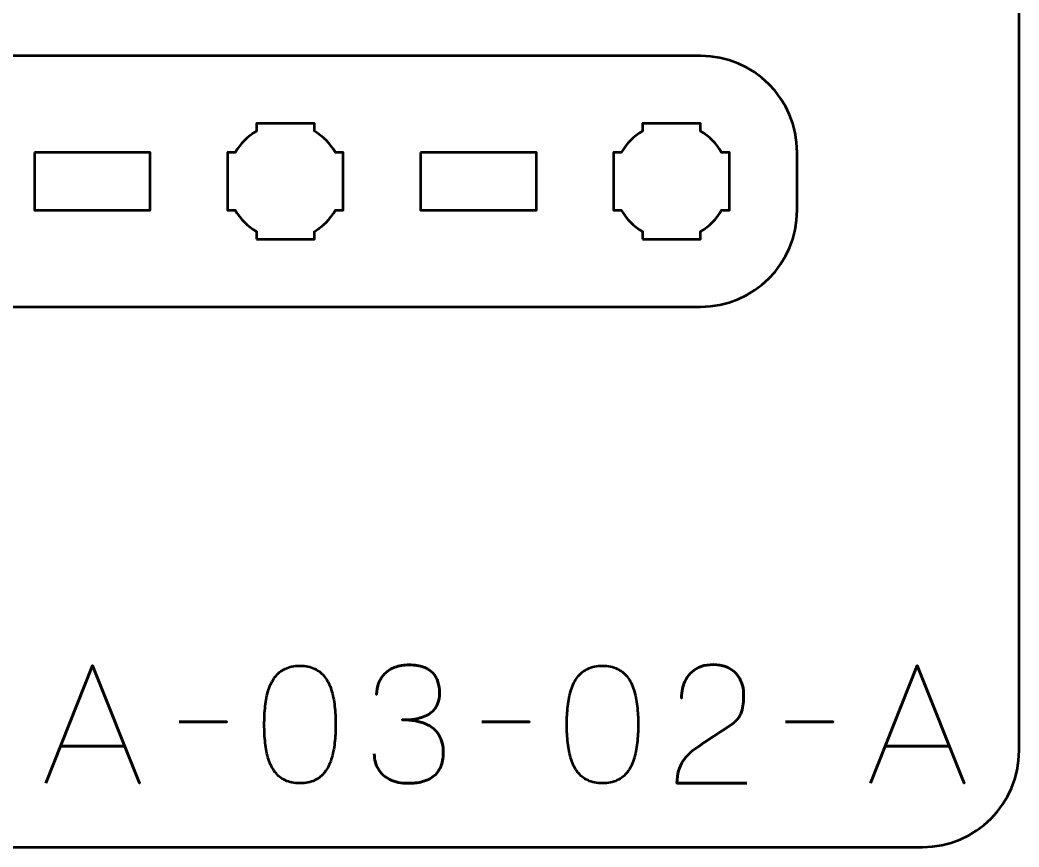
# Model space of a CAD drawing. Header units: centimetres. Extents: x -21 to 0, y -29.7 to 0.
# Drawn here: x -5.17 to 0, y -29.7 to -25.41 of the extents above; entities that cross this region are included whole.
import ezdxf

# ---------------------------------------------------------------- set-up
doc = ezdxf.new("R2010")
doc.units = ezdxf.units.CM
doc.header["$MEASUREMENT"] = 0
doc.layers.add('Layer 1', color=7, linetype='Continuous')

msp = doc.modelspace()

# ---------------------------------------------------------------- linework, layer by layer
at = {"layer": 'Layer 1', "color": 1, "lineweight": 53}
msp.add_open_spline([(-21.00003, -29.19995), (-21.00003, -29.19995), (-21.00003, -5.29992), (-21.00003, -5.29992), (-21.00003, -5.29992), (-21.00003, -5.21709), (-20.93286, -5.14992), (-20.85003, -5.14992), (-20.85003, -5.14992), (-20.7672, -5.14992), (-20.70003, -5.08275), (-20.70003, -4.99992), (-20.70003, -4.99992), (-20.70003, -4.91709), (-20.7672, -4.84992), (-20.85003, -4.84992), (-20.85003, -4.84992), (-20.93286, -4.84992), (-21.00003, -4.78275), (-21.00003, -4.69992), (-21.00003, -4.69992), (-21.00003, -4.61709), (-20.93286, -4.54992), (-20.85003, -4.54992), (-20.85003, -4.54992), (-20.7672, -4.54992), (-20.70003, -4.48275), (-20.70003, -4.39992), (-20.70003, -4.39992), (-20.70003, -4.31709), (-20.7672, -4.24992), (-20.85003, -4.24992), (-20.85003, -4.24992), (-20.93286, -4.24992), (-21.00003, -4.18275), (-21.00003, -4.09992), (-21.00003, -4.09992), (-21.00003, -4.01709), (-20.93286, -3.94992), (-20.85003, -3.94992), (-20.85003, -3.94992), (-20.7672, -3.94992), (-20.70003, -3.88275), (-20.70003, -3.79992), (-20.70003, -3.79992), (-20.70003, -3.71709), (-20.7672, -3.64992), (-20.85003, -3.64992), (-20.85003, -3.64992), (-20.93286, -3.64992), (-21.00003, -3.58275), (-21.00003, -3.49992), (-21.00003, -3.49992), (-21.00003, -3.41709), (-20.93286, -3.34992), (-20.85003, -3.34992), (-20.85003, -3.34992), (-20.7672, -3.34992), (-20.70003, -3.28275), (-20.70003, -3.19992), (-20.70003, -3.19992), (-20.70003, -3.11709), (-20.7672, -3.04992), (-20.85003, -3.04992), (-20.85003, -3.04992), (-20.93286, -3.04992), (-21.00003, -2.98275), (-21.00003, -2.89992), (-21.00003, -2.89992), (-21.00003, -2.81709), (-20.93286, -2.74992), (-20.85003, -2.74992), (-20.85003, -2.74992), (-20.7672, -2.74992), (-20.70003, -2.68275), (-20.70003, -2.59992), (-20.70003, -2.59992), (-20.70003, -2.51709), (-20.7672, -2.44992), (-20.85003, -2.44992), (-20.85003, -2.44992), (-20.93286, -2.44992), (-21.00003, -2.38275), (-21.00003, -2.29992), (-21.00003, -2.29992), (-21.00003, -2.21709), (-20.93286, -2.14992), (-20.85003, -2.14992), (-20.85003, -2.14992), (-20.7672, -2.14992), (-20.70003, -2.08275), (-20.70003, -1.99992), (-20.70003, -1.99992), (-20.70003, -1.91709), (-20.7672, -1.84992), (-20.85003, -1.84992), (-20.85003, -1.84992), (-20.93286, -1.84992), (-21.00003, -1.78275), (-21.00003, -1.69992), (-21.00003, -1.69992), (-21.00003, -1.61709), (-20.93286, -1.54992), (-20.85003, -1.54992), (-20.85003, -1.54992), (-20.7672, -1.54992), (-20.70003, -1.48275), (-20.70003, -1.39992), (-20.70003, -1.39992), (-20.70003, -1.31709), (-20.7672, -1.24992), (-20.85003, -1.24992), (-20.85003, -1.24992), (-20.93286, -1.24992), (-21.00003, -1.18275), (-21.00003, -1.09992), (-21.00003, -1.09992), (-21.00003, -1.09992), (-21.00003, -0.49992), (-21.00003, -0.49992), (-21.00003, -0.49992), (-21.00003, -0.22295), (-20.77694, 0.00004), (-20.49994, 0.00004), (-20.49994, 0.00004), (-20.49994, 0.00004), (-0.50008, 0.00004), (-0.50008, 0.00004), (-0.50008, 0.00004), (-0.22294, 0.00004), (0.00002, -0.22295), (0.00002, -0.49992), (0.00002, -0.49992), (0.00002, -0.49992), (0.00002, -29.19995), (0.00002, -29.19995), (0.00002, -29.19995), (0.00002, -29.47695), (-0.22294, -29.70004), (-0.50008, -29.70004), (-0.50008, -29.70004), (-0.50008, -29.70004), (-20.49994, -29.70004), (-20.49994, -29.70004), (-20.49994, -29.70004), (-20.77694, -29.70004), (-21.00003, -29.47695), (-21.00003, -29.19995)], degree=3, knots=[0, 0, 0, 0, 0.027027, 0.027027, 0.027027, 0.027027, 0.0540541, 0.0540541, 0.0540541, 0.0540541, 0.0810811, 0.0810811, 0.0810811, 0.0810811, 0.1081081, 0.1081081, 0.1081081, 0.1081081, 0.1351351, 0.1351351, 0.1351351, 0.1351351, 0.1621622, 0.1621622, 0.1621622, 0.1621622, 0.1891892, 0.1891892, 0.1891892, 0.1891892, 0.2162162, 0.2162162, 0.2162162, 0.2162162, 0.2432432, 0.2432432, 0.2432432, 0.2432432, 0.2702703, 0.2702703, 0.2702703, 0.2702703, 0.2972973, 0.2972973, 0.2972973, 0.2972973, 0.3243243, 0.3243243, 0.3243243, 0.3243243, 0.3513514, 0.3513514, 0.3513514, 0.3513514, 0.3783784, 0.3783784, 0.3783784, 0.3783784, 0.4054054, 0.4054054, 0.4054054, 0.4054054, 0.4324324, 0.4324324, 0.4324324, 0.4324324, 0.4594595, 0.4594595, 0.4594595, 0.4594595, 0.4864865, 0.4864865, 0.4864865, 0.4864865, 0.5135135, 0.5135135, 0.5135135, 0.5135135, 0.5405405, 0.5405405, 0.5405405, 0.5405405, 0.5675676, 0.5675676, 0.5675676, 0.5675676, 0.5945946, 0.5945946, 0.5945946, 0.5945946, 0.6216216, 0.6216216, 0.6216216, 0.6216216, 0.6486486, 0.6486486, 0.6486486, 0.6486486, 0.6756757, 0.6756757, 0.6756757, 0.6756757, 0.7027027, 0.7027027, 0.7027027, 0.7027027, 0.7297297, 0.7297297, 0.7297297, 0.7297297, 0.7567568, 0.7567568, 0.7567568, 0.7567568, 0.7837838, 0.7837838, 0.7837838, 0.7837838, 0.8108108, 0.8108108, 0.8108108, 0.8108108, 0.8378378, 0.8378378, 0.8378378, 0.8378378, 0.8648649, 0.8648649, 0.8648649, 0.8648649, 0.8918919, 0.8918919, 0.8918919, 0.8918919, 0.9189189, 0.9189189, 0.9189189, 0.9189189, 0.9459459, 0.9459459, 0.9459459, 0.9459459, 0.972973, 0.972973, 0.972973, 0.972973, 1, 1, 1, 1], dxfattribs=at)
at = {"layer": 'Layer 1', "color": 3, "lineweight": 53}
msp.add_open_spline([(-15.94995, -25.59998), (-15.94995, -25.59998), (-1.65007, -25.59998), (-1.65007, -25.59998), (-1.65007, -25.59998), (-1.37293, -25.59998), (-1.14997, -25.82307), (-1.14997, -26.10007), (-1.14997, -26.10007), (-1.14997, -26.10007), (-1.14997, -26.40008), (-1.14997, -26.40008), (-1.14997, -26.40008), (-1.14997, -26.67704), (-1.37293, -26.9), (-1.65007, -26.9), (-1.65007, -26.9), (-1.65007, -26.9), (-15.94995, -26.9), (-15.94995, -26.9), (-15.94995, -26.9), (-16.22695, -26.9), (-16.45005, -26.67704), (-16.45005, -26.40008), (-16.45005, -26.40008), (-16.45005, -26.40008), (-16.45005, -26.10007), (-16.45005, -26.10007), (-16.45005, -26.10007), (-16.45005, -25.82307), (-16.22695, -25.59998), (-15.94995, -25.59998)], degree=3, knots=[0, 0, 0, 0, 0.125, 0.125, 0.125, 0.125, 0.25, 0.25, 0.25, 0.25, 0.375, 0.375, 0.375, 0.375, 0.5, 0.5, 0.5, 0.5, 0.625, 0.625, 0.625, 0.625, 0.75, 0.75, 0.75, 0.75, 0.875, 0.875, 0.875, 0.875, 1, 1, 1, 1], dxfattribs=at)
at = {"layer": 'Layer 1', "lineweight": 53}
for points, knots in [([(-3.95, -26.55001), (-3.95, -26.55001), (-3.95, -26.5099), (-3.95, -26.5099), (-3.95, -26.5099), (-3.99562, -26.48358), (-4.03351, -26.44555), (-4.05982, -26.40008), (-4.05982, -26.40008), (-4.05982, -26.40008), (-4.10007, -26.40008), (-4.10007, -26.40008), (-4.10007, -26.40008), (-4.10007, -26.40008), (-4.10007, -26.25), (-4.10007, -26.25), (-4.10007, -26.25), (-4.10007, -26.25), (-4.10007, -26.10007), (-4.10007, -26.10007), (-4.10007, -26.10007), (-4.10007, -26.10007), (-4.05982, -26.10007), (-4.05982, -26.10007), (-4.05982, -26.10007), (-4.03351, -26.05446), (-3.99562, -26.01654), (-3.95, -25.99022), (-3.95, -25.99022), (-3.95, -25.99022), (-3.95, -25.95), (-3.95, -25.95), (-3.95, -25.95), (-3.95, -25.95), (-3.80007, -25.95), (-3.80007, -25.95), (-3.80007, -25.95), (-3.80007, -25.95), (-3.65, -25.95), (-3.65, -25.95), (-3.65, -25.95), (-3.65, -25.95), (-3.65, -25.99022), (-3.65, -25.99022), (-3.65, -25.99022), (-3.60453, -26.01654), (-3.5665, -26.05446), (-3.54018, -26.10007), (-3.54018, -26.10007), (-3.54018, -26.10007), (-3.50007, -26.10007), (-3.50007, -26.10007), (-3.50007, -26.10007), (-3.50007, -26.10007), (-3.50007, -26.25), (-3.50007, -26.25), (-3.50007, -26.25), (-3.50007, -26.25), (-3.50007, -26.40008), (-3.50007, -26.40008), (-3.50007, -26.40008), (-3.50007, -26.40008), (-3.54018, -26.40008), (-3.54018, -26.40008), (-3.54018, -26.40008), (-3.5665, -26.44555), (-3.60453, -26.48358), (-3.65, -26.5099), (-3.65, -26.5099), (-3.65, -26.5099), (-3.65, -26.55001), (-3.65, -26.55001), (-3.65, -26.55001), (-3.65, -26.55001), (-3.80007, -26.55001), (-3.80007, -26.55001), (-3.80007, -26.55001), (-3.80007, -26.55001), (-3.95, -26.55001), (-3.95, -26.55001)], [0, 0, 0, 0, 0.05, 0.05, 0.05, 0.05, 0.1, 0.1, 0.1, 0.1, 0.15, 0.15, 0.15, 0.15, 0.2, 0.2, 0.2, 0.2, 0.25, 0.25, 0.25, 0.25, 0.3, 0.3, 0.3, 0.3, 0.35, 0.35, 0.35, 0.35, 0.4, 0.4, 0.4, 0.4, 0.45, 0.45, 0.45, 0.45, 0.5, 0.5, 0.5, 0.5, 0.55, 0.55, 0.55, 0.55, 0.6, 0.6, 0.6, 0.6, 0.65, 0.65, 0.65, 0.65, 0.7, 0.7, 0.7, 0.7, 0.75, 0.75, 0.75, 0.75, 0.8, 0.8, 0.8, 0.8, 0.85, 0.85, 0.85, 0.85, 0.9, 0.9, 0.9, 0.9, 0.95, 0.95, 0.95, 0.95, 1, 1, 1, 1]), ([(-1.95007, -26.55001), (-1.95007, -26.55001), (-1.95007, -26.5099), (-1.95007, -26.5099), (-1.95007, -26.5099), (-1.99554, -26.48358), (-2.03357, -26.44555), (-2.05989, -26.40008), (-2.05989, -26.40008), (-2.05989, -26.40008), (-2.1, -26.40008), (-2.1, -26.40008), (-2.1, -26.40008), (-2.1, -26.40008), (-2.1, -26.25), (-2.1, -26.25), (-2.1, -26.25), (-2.1, -26.25), (-2.1, -26.10007), (-2.1, -26.10007), (-2.1, -26.10007), (-2.1, -26.10007), (-2.05989, -26.10007), (-2.05989, -26.10007), (-2.05989, -26.10007), (-2.03357, -26.05446), (-1.99554, -26.01654), (-1.95007, -25.99022), (-1.95007, -25.99022), (-1.95007, -25.99022), (-1.95007, -25.95), (-1.95007, -25.95), (-1.95007, -25.95), (-1.95007, -25.95), (-1.8, -25.95), (-1.8, -25.95), (-1.8, -25.95), (-1.8, -25.95), (-1.65007, -25.95), (-1.65007, -25.95), (-1.65007, -25.95), (-1.65007, -25.95), (-1.65007, -25.99022), (-1.65007, -25.99022), (-1.65007, -25.99022), (-1.60445, -26.01654), (-1.56657, -26.05446), (-1.54021, -26.10007), (-1.54021, -26.10007), (-1.54021, -26.10007), (-1.5, -26.10007), (-1.5, -26.10007), (-1.5, -26.10007), (-1.5, -26.10007), (-1.5, -26.25), (-1.5, -26.25), (-1.5, -26.25), (-1.5, -26.25), (-1.5, -26.40008), (-1.5, -26.40008), (-1.5, -26.40008), (-1.5, -26.40008), (-1.54021, -26.40008), (-1.54021, -26.40008), (-1.54021, -26.40008), (-1.56657, -26.44555), (-1.60445, -26.48358), (-1.65007, -26.5099), (-1.65007, -26.5099), (-1.65007, -26.5099), (-1.65007, -26.55001), (-1.65007, -26.55001), (-1.65007, -26.55001), (-1.65007, -26.55001), (-1.8, -26.55001), (-1.8, -26.55001), (-1.8, -26.55001), (-1.8, -26.55001), (-1.95007, -26.55001), (-1.95007, -26.55001)], [0, 0, 0, 0, 0.05, 0.05, 0.05, 0.05, 0.1, 0.1, 0.1, 0.1, 0.15, 0.15, 0.15, 0.15, 0.2, 0.2, 0.2, 0.2, 0.25, 0.25, 0.25, 0.25, 0.3, 0.3, 0.3, 0.3, 0.35, 0.35, 0.35, 0.35, 0.4, 0.4, 0.4, 0.4, 0.45, 0.45, 0.45, 0.45, 0.5, 0.5, 0.5, 0.5, 0.55, 0.55, 0.55, 0.55, 0.6, 0.6, 0.6, 0.6, 0.65, 0.65, 0.65, 0.65, 0.7, 0.7, 0.7, 0.7, 0.75, 0.75, 0.75, 0.75, 0.8, 0.8, 0.8, 0.8, 0.85, 0.85, 0.85, 0.85, 0.9, 0.9, 0.9, 0.9, 0.95, 0.95, 0.95, 0.95, 1, 1, 1, 1]), ([(-5.09999, -26.10007), (-5.09999, -26.10007), (-4.49998, -26.10007), (-4.49998, -26.10007), (-4.49998, -26.10007), (-4.49998, -26.10007), (-4.49998, -26.40008), (-4.49998, -26.40008), (-4.49998, -26.40008), (-4.49998, -26.40008), (-5.09999, -26.40008), (-5.09999, -26.40008), (-5.09999, -26.40008), (-5.09999, -26.40008), (-5.09999, -26.10007), (-5.09999, -26.10007)], [0, 0, 0, 0, 0.25, 0.25, 0.25, 0.25, 0.5, 0.5, 0.5, 0.5, 0.75, 0.75, 0.75, 0.75, 1, 1, 1, 1]), ([(-3.10002, -26.10007), (-3.10002, -26.10007), (-2.50002, -26.10007), (-2.50002, -26.10007), (-2.50002, -26.10007), (-2.50002, -26.10007), (-2.50002, -26.40008), (-2.50002, -26.40008), (-2.50002, -26.40008), (-2.50002, -26.40008), (-3.10002, -26.40008), (-3.10002, -26.40008), (-3.10002, -26.40008), (-3.10002, -26.40008), (-3.10002, -26.10007), (-3.10002, -26.10007)], [0, 0, 0, 0, 0.25, 0.25, 0.25, 0.25, 0.5, 0.5, 0.5, 0.5, 0.75, 0.75, 0.75, 0.75, 1, 1, 1, 1])]:
    msp.add_open_spline(points, degree=3, knots=knots, dxfattribs=at)
at = {"layer": 'Layer 1', "color": 5, "lineweight": 53}
for points, knots in [([(-5.0412, -29.36992), (-5.0412, -29.36992), (-4.79905, -28.75947), (-4.79905, -28.75947), (-4.79905, -28.75947), (-4.79905, -28.75947), (-4.55606, -29.36992), (-4.55606, -29.36992), (-4.55606, -29.36992), (-4.55606, -29.36992), (-4.79905, -28.75947), (-4.79905, -28.75947), (-4.79905, -28.75947), (-4.79905, -28.75947), (-5.0412, -29.36992), (-5.0412, -29.36992)], [0, 0, 0, 0, 0.25, 0.25, 0.25, 0.25, 0.5, 0.5, 0.5, 0.5, 0.75, 0.75, 0.75, 0.75, 1, 1, 1, 1]), ([(-3.72463, -29.36992), (-3.69499, -29.36978), (-3.66945, -29.36456), (-3.64814, -29.3544), (-3.64814, -29.3544), (-3.62698, -29.34424), (-3.60934, -29.3297), (-3.59523, -29.31122), (-3.59523, -29.31122), (-3.58126, -29.29259), (-3.57025, -29.27058), (-3.56206, -29.24518), (-3.56206, -29.24518), (-3.55402, -29.21978), (-3.54824, -29.19198), (-3.54499, -29.1615), (-3.54499, -29.1615), (-3.5416, -29.13102), (-3.53991, -29.09899), (-3.54005, -29.06512), (-3.54005, -29.06512), (-3.53991, -29.03139), (-3.5416, -28.99936), (-3.54499, -28.96902), (-3.54499, -28.96902), (-3.54824, -28.93868), (-3.55402, -28.91074), (-3.56206, -28.88534), (-3.56206, -28.88534), (-3.57025, -28.86008), (-3.58126, -28.83807), (-3.59523, -28.8193), (-3.59523, -28.8193), (-3.60934, -28.80068), (-3.62698, -28.78614), (-3.64814, -28.77598), (-3.64814, -28.77598), (-3.66945, -28.76568), (-3.69499, -28.76046), (-3.72463, -28.76032), (-3.72463, -28.76032), (-3.75426, -28.76046), (-3.7798, -28.76568), (-3.80111, -28.77598), (-3.80111, -28.77598), (-3.82227, -28.78614), (-3.83991, -28.80068), (-3.85402, -28.8193), (-3.85402, -28.8193), (-3.868, -28.83807), (-3.879, -28.86008), (-3.88719, -28.88534), (-3.88719, -28.88534), (-3.89523, -28.91074), (-3.90102, -28.93868), (-3.90426, -28.96902), (-3.90426, -28.96902), (-3.90765, -28.99936), (-3.90934, -29.03139), (-3.9092, -29.06512), (-3.9092, -29.06512), (-3.90934, -29.09899), (-3.90765, -29.13102), (-3.90426, -29.1615), (-3.90426, -29.1615), (-3.90102, -29.19198), (-3.89523, -29.21978), (-3.88719, -29.24518), (-3.88719, -29.24518), (-3.879, -29.27058), (-3.868, -29.29259), (-3.85402, -29.31122), (-3.85402, -29.31122), (-3.83991, -29.3297), (-3.82227, -29.34424), (-3.80111, -29.3544), (-3.80111, -29.3544), (-3.7798, -29.36456), (-3.75426, -29.36978), (-3.72463, -29.36992)], [0, 0, 0, 0, 0.05, 0.05, 0.05, 0.05, 0.1, 0.1, 0.1, 0.1, 0.15, 0.15, 0.15, 0.15, 0.2, 0.2, 0.2, 0.2, 0.25, 0.25, 0.25, 0.25, 0.3, 0.3, 0.3, 0.3, 0.35, 0.35, 0.35, 0.35, 0.4, 0.4, 0.4, 0.4, 0.45, 0.45, 0.45, 0.45, 0.5, 0.5, 0.5, 0.5, 0.55, 0.55, 0.55, 0.55, 0.6, 0.6, 0.6, 0.6, 0.65, 0.65, 0.65, 0.65, 0.7, 0.7, 0.7, 0.7, 0.75, 0.75, 0.75, 0.75, 0.8, 0.8, 0.8, 0.8, 0.85, 0.85, 0.85, 0.85, 0.9, 0.9, 0.9, 0.9, 0.95, 0.95, 0.95, 0.95, 1, 1, 1, 1]), ([(-3.72463, -29.36992), (-3.69499, -29.36978), (-3.66945, -29.36456), (-3.64814, -29.3544), (-3.64814, -29.3544), (-3.62698, -29.34424), (-3.60934, -29.3297), (-3.59523, -29.31122), (-3.59523, -29.31122), (-3.58126, -29.29259), (-3.57025, -29.27058), (-3.56206, -29.24518), (-3.56206, -29.24518), (-3.55402, -29.21978), (-3.54824, -29.19198), (-3.54499, -29.1615), (-3.54499, -29.1615), (-3.5416, -29.13102), (-3.53991, -29.09899), (-3.54005, -29.06512), (-3.54005, -29.06512), (-3.53991, -29.03139), (-3.5416, -28.99936), (-3.54499, -28.96902), (-3.54499, -28.96902), (-3.54824, -28.93868), (-3.55402, -28.91074), (-3.56206, -28.88534), (-3.56206, -28.88534), (-3.57025, -28.86008), (-3.58126, -28.83807), (-3.59523, -28.8193), (-3.59523, -28.8193), (-3.60934, -28.80068), (-3.62698, -28.78614), (-3.64814, -28.77598), (-3.64814, -28.77598), (-3.66945, -28.76568), (-3.69499, -28.76046), (-3.72463, -28.76032), (-3.72463, -28.76032), (-3.75426, -28.76046), (-3.7798, -28.76568), (-3.80111, -28.77598), (-3.80111, -28.77598), (-3.82227, -28.78614), (-3.83991, -28.80068), (-3.85402, -28.8193), (-3.85402, -28.8193), (-3.868, -28.83807), (-3.879, -28.86008), (-3.88719, -28.88534), (-3.88719, -28.88534), (-3.89523, -28.91074), (-3.90102, -28.93868), (-3.90426, -28.96902), (-3.90426, -28.96902), (-3.90765, -28.99936), (-3.90934, -29.03139), (-3.9092, -29.06512), (-3.9092, -29.06512), (-3.90934, -29.09899), (-3.90765, -29.13102), (-3.90426, -29.1615), (-3.90426, -29.1615), (-3.90102, -29.19198), (-3.89523, -29.21978), (-3.88719, -29.24518), (-3.88719, -29.24518), (-3.879, -29.27058), (-3.868, -29.29259), (-3.85402, -29.31122), (-3.85402, -29.31122), (-3.83991, -29.3297), (-3.82227, -29.34424), (-3.80111, -29.3544), (-3.80111, -29.3544), (-3.7798, -29.36456), (-3.75426, -29.36978), (-3.72463, -29.36992)], [0, 0, 0, 0, 0.05, 0.05, 0.05, 0.05, 0.1, 0.1, 0.1, 0.1, 0.15, 0.15, 0.15, 0.15, 0.2, 0.2, 0.2, 0.2, 0.25, 0.25, 0.25, 0.25, 0.3, 0.3, 0.3, 0.3, 0.35, 0.35, 0.35, 0.35, 0.4, 0.4, 0.4, 0.4, 0.45, 0.45, 0.45, 0.45, 0.5, 0.5, 0.5, 0.5, 0.55, 0.55, 0.55, 0.55, 0.6, 0.6, 0.6, 0.6, 0.65, 0.65, 0.65, 0.65, 0.7, 0.7, 0.7, 0.7, 0.75, 0.75, 0.75, 0.75, 0.8, 0.8, 0.8, 0.8, 0.85, 0.85, 0.85, 0.85, 0.9, 0.9, 0.9, 0.9, 0.95, 0.95, 0.95, 0.95, 1, 1, 1, 1]), ([(-3.33939, -29.21667), (-3.33925, -29.24715), (-3.33219, -29.27368), (-3.31822, -29.29668), (-3.31822, -29.29668), (-3.30425, -29.31954), (-3.28436, -29.33746), (-3.25839, -29.35031), (-3.25839, -29.35031), (-3.23243, -29.36315), (-3.20124, -29.36964), (-3.16498, -29.36992), (-3.16498, -29.36992), (-3.13774, -29.36992), (-3.11305, -29.3671), (-3.09061, -29.36117), (-3.09061, -29.36117), (-3.06831, -29.35524), (-3.04912, -29.34607), (-3.0329, -29.33351), (-3.0329, -29.33351), (-3.01667, -29.32095), (-3.00425, -29.30473), (-2.99536, -29.28497), (-2.99536, -29.28497), (-2.98661, -29.26507), (-2.98224, -29.24123), (-2.98209, -29.21329), (-2.98209, -29.21329), (-2.98195, -29.17603), (-2.98957, -29.14456), (-3.00467, -29.11902), (-3.00467, -29.11902), (-3.01977, -29.09348), (-3.0432, -29.07429), (-3.07466, -29.06117), (-3.07466, -29.06117), (-3.10613, -29.04804), (-3.14649, -29.04141), (-3.19546, -29.04141), (-3.19546, -29.04141), (-3.15891, -29.04155), (-3.12829, -29.03817), (-3.10331, -29.03125), (-3.10331, -29.03125), (-3.07847, -29.02434), (-3.05858, -29.0146), (-3.04362, -29.0019), (-3.04362, -29.0019), (-3.02866, -28.98934), (-3.0178, -28.97438), (-3.01131, -28.95717), (-3.01131, -28.95717), (-3.00467, -28.94009), (-3.00143, -28.92133), (-3.00157, -28.90086), (-3.00157, -28.90086), (-3.00143, -28.8804), (-3.00425, -28.86149), (-3.00989, -28.844), (-3.00989, -28.844), (-3.0154, -28.8265), (-3.02443, -28.81112), (-3.03671, -28.79799), (-3.03671, -28.79799), (-3.04898, -28.78487), (-3.06521, -28.77457), (-3.08511, -28.76723), (-3.08511, -28.76723), (-3.10514, -28.75989), (-3.12956, -28.75623), (-3.1582, -28.75608), (-3.1582, -28.75608), (-3.18671, -28.75623), (-3.21168, -28.76046), (-3.23285, -28.76864), (-3.23285, -28.76864), (-3.25416, -28.77683), (-3.27166, -28.78798), (-3.28577, -28.80223), (-3.28577, -28.80223), (-3.29974, -28.81648), (-3.31018, -28.83271), (-3.31709, -28.85105), (-3.31709, -28.85105), (-3.32415, -28.8694), (-3.32754, -28.88887), (-3.32754, -28.90933), (-3.32754, -28.90933), (-3.32754, -28.88887), (-3.32415, -28.8694), (-3.31709, -28.85105), (-3.31709, -28.85105), (-3.31018, -28.83271), (-3.29974, -28.81648), (-3.28577, -28.80223), (-3.28577, -28.80223), (-3.27166, -28.78798), (-3.25416, -28.77683), (-3.23285, -28.76864), (-3.23285, -28.76864), (-3.21168, -28.76046), (-3.18671, -28.75623), (-3.1582, -28.75608), (-3.1582, -28.75608), (-3.12956, -28.75623), (-3.10514, -28.75989), (-3.08511, -28.76723), (-3.08511, -28.76723), (-3.06521, -28.77457), (-3.04898, -28.78487), (-3.03671, -28.79799), (-3.03671, -28.79799), (-3.02443, -28.81112), (-3.0154, -28.8265), (-3.00989, -28.844), (-3.00989, -28.844), (-3.00425, -28.86149), (-3.00143, -28.8804), (-3.00157, -28.90086), (-3.00157, -28.90086), (-3.00143, -28.92133), (-3.00467, -28.94009), (-3.01131, -28.95717), (-3.01131, -28.95717), (-3.0178, -28.97438), (-3.02866, -28.98934), (-3.04362, -29.0019), (-3.04362, -29.0019), (-3.05858, -29.0146), (-3.07847, -29.02434), (-3.10331, -29.03125), (-3.10331, -29.03125), (-3.12829, -29.03817), (-3.15891, -29.04155), (-3.19546, -29.04141), (-3.19546, -29.04141), (-3.14649, -29.04141), (-3.10613, -29.04804), (-3.07466, -29.06117), (-3.07466, -29.06117), (-3.0432, -29.07429), (-3.01977, -29.09348), (-3.00467, -29.11902), (-3.00467, -29.11902), (-2.98957, -29.14456), (-2.98195, -29.17603), (-2.98209, -29.21329), (-2.98209, -29.21329), (-2.98224, -29.24123), (-2.98661, -29.26507), (-2.99536, -29.28497), (-2.99536, -29.28497), (-3.00425, -29.30473), (-3.01667, -29.32095), (-3.0329, -29.33351), (-3.0329, -29.33351), (-3.04912, -29.34607), (-3.06831, -29.35524), (-3.09061, -29.36117), (-3.09061, -29.36117), (-3.11305, -29.3671), (-3.13774, -29.36992), (-3.16498, -29.36992), (-3.16498, -29.36992), (-3.20124, -29.36964), (-3.23243, -29.36315), (-3.25839, -29.35031), (-3.25839, -29.35031), (-3.28436, -29.33746), (-3.30425, -29.31954), (-3.31822, -29.29668), (-3.31822, -29.29668), (-3.33219, -29.27368), (-3.33925, -29.24715), (-3.33939, -29.21667)], [0, 0, 0, 0, 0.0227273, 0.0227273, 0.0227273, 0.0227273, 0.0454545, 0.0454545, 0.0454545, 0.0454545, 0.0681818, 0.0681818, 0.0681818, 0.0681818, 0.0909091, 0.0909091, 0.0909091, 0.0909091, 0.1136364, 0.1136364, 0.1136364, 0.1136364, 0.1363636, 0.1363636, 0.1363636, 0.1363636, 0.1590909, 0.1590909, 0.1590909, 0.1590909, 0.1818182, 0.1818182, 0.1818182, 0.1818182, 0.2045455, 0.2045455, 0.2045455, 0.2045455, 0.2272727, 0.2272727, 0.2272727, 0.2272727, 0.25, 0.25, 0.25, 0.25, 0.2727273, 0.2727273, 0.2727273, 0.2727273, 0.2954545, 0.2954545, 0.2954545, 0.2954545, 0.3181818, 0.3181818, 0.3181818, 0.3181818, 0.3409091, 0.3409091, 0.3409091, 0.3409091, 0.3636364, 0.3636364, 0.3636364, 0.3636364, 0.3863636, 0.3863636, 0.3863636, 0.3863636, 0.4090909, 0.4090909, 0.4090909, 0.4090909, 0.4318182, 0.4318182, 0.4318182, 0.4318182, 0.4545455, 0.4545455, 0.4545455, 0.4545455, 0.4772727, 0.4772727, 0.4772727, 0.4772727, 0.5, 0.5, 0.5, 0.5, 0.5227273, 0.5227273, 0.5227273, 0.5227273, 0.5454545, 0.5454545, 0.5454545, 0.5454545, 0.5681818, 0.5681818, 0.5681818, 0.5681818, 0.5909091, 0.5909091, 0.5909091, 0.5909091, 0.6136364, 0.6136364, 0.6136364, 0.6136364, 0.6363636, 0.6363636, 0.6363636, 0.6363636, 0.6590909, 0.6590909, 0.6590909, 0.6590909, 0.6818182, 0.6818182, 0.6818182, 0.6818182, 0.7045455, 0.7045455, 0.7045455, 0.7045455, 0.7272727, 0.7272727, 0.7272727, 0.7272727, 0.75, 0.75, 0.75, 0.75, 0.7727273, 0.7727273, 0.7727273, 0.7727273, 0.7954545, 0.7954545, 0.7954545, 0.7954545, 0.8181818, 0.8181818, 0.8181818, 0.8181818, 0.8409091, 0.8409091, 0.8409091, 0.8409091, 0.8636364, 0.8636364, 0.8636364, 0.8636364, 0.8863636, 0.8863636, 0.8863636, 0.8863636, 0.9090909, 0.9090909, 0.9090909, 0.9090909, 0.9318182, 0.9318182, 0.9318182, 0.9318182, 0.9545455, 0.9545455, 0.9545455, 0.9545455, 0.9772727, 0.9772727, 0.9772727, 0.9772727, 1, 1, 1, 1]), ([(-2.15744, -29.36992), (-2.1278, -29.36978), (-2.10226, -29.36456), (-2.08095, -29.3544), (-2.08095, -29.3544), (-2.05979, -29.34424), (-2.04215, -29.3297), (-2.02804, -29.31122), (-2.02804, -29.31122), (-2.01407, -29.29259), (-2.00306, -29.27058), (-1.99487, -29.24518), (-1.99487, -29.24518), (-1.98683, -29.21978), (-1.98105, -29.19198), (-1.9778, -29.1615), (-1.9778, -29.1615), (-1.97441, -29.13102), (-1.97272, -29.09899), (-1.97286, -29.06512), (-1.97286, -29.06512), (-1.97272, -29.03139), (-1.97441, -28.99936), (-1.9778, -28.96902), (-1.9778, -28.96902), (-1.98105, -28.93868), (-1.98683, -28.91074), (-1.99487, -28.88534), (-1.99487, -28.88534), (-2.00306, -28.86008), (-2.01407, -28.83807), (-2.02804, -28.8193), (-2.02804, -28.8193), (-2.04215, -28.80068), (-2.05979, -28.78614), (-2.08095, -28.77598), (-2.08095, -28.77598), (-2.10226, -28.76568), (-2.1278, -28.76046), (-2.15744, -28.76032), (-2.15744, -28.76032), (-2.18707, -28.76046), (-2.21261, -28.76568), (-2.23392, -28.77598), (-2.23392, -28.77598), (-2.25508, -28.78614), (-2.27272, -28.80068), (-2.28683, -28.8193), (-2.28683, -28.8193), (-2.30081, -28.83807), (-2.31181, -28.86008), (-2.32, -28.88534), (-2.32, -28.88534), (-2.32804, -28.91074), (-2.33383, -28.93868), (-2.33707, -28.96902), (-2.33707, -28.96902), (-2.34046, -28.99936), (-2.34215, -29.03139), (-2.34201, -29.06512), (-2.34201, -29.06512), (-2.34215, -29.09899), (-2.34046, -29.13102), (-2.33707, -29.1615), (-2.33707, -29.1615), (-2.33383, -29.19198), (-2.32804, -29.21978), (-2.32, -29.24518), (-2.32, -29.24518), (-2.31181, -29.27058), (-2.30081, -29.29259), (-2.28683, -29.31122), (-2.28683, -29.31122), (-2.27272, -29.3297), (-2.25508, -29.34424), (-2.23392, -29.3544), (-2.23392, -29.3544), (-2.21261, -29.36456), (-2.18707, -29.36978), (-2.15744, -29.36992)], [0, 0, 0, 0, 0.05, 0.05, 0.05, 0.05, 0.1, 0.1, 0.1, 0.1, 0.15, 0.15, 0.15, 0.15, 0.2, 0.2, 0.2, 0.2, 0.25, 0.25, 0.25, 0.25, 0.3, 0.3, 0.3, 0.3, 0.35, 0.35, 0.35, 0.35, 0.4, 0.4, 0.4, 0.4, 0.45, 0.45, 0.45, 0.45, 0.5, 0.5, 0.5, 0.5, 0.55, 0.55, 0.55, 0.55, 0.6, 0.6, 0.6, 0.6, 0.65, 0.65, 0.65, 0.65, 0.7, 0.7, 0.7, 0.7, 0.75, 0.75, 0.75, 0.75, 0.8, 0.8, 0.8, 0.8, 0.85, 0.85, 0.85, 0.85, 0.9, 0.9, 0.9, 0.9, 0.95, 0.95, 0.95, 0.95, 1, 1, 1, 1]), ([(-2.15744, -29.36992), (-2.1278, -29.36978), (-2.10226, -29.36456), (-2.08095, -29.3544), (-2.08095, -29.3544), (-2.05979, -29.34424), (-2.04215, -29.3297), (-2.02804, -29.31122), (-2.02804, -29.31122), (-2.01407, -29.29259), (-2.00306, -29.27058), (-1.99487, -29.24518), (-1.99487, -29.24518), (-1.98683, -29.21978), (-1.98105, -29.19198), (-1.9778, -29.1615), (-1.9778, -29.1615), (-1.97441, -29.13102), (-1.97272, -29.09899), (-1.97286, -29.06512), (-1.97286, -29.06512), (-1.97272, -29.03139), (-1.97441, -28.99936), (-1.9778, -28.96902), (-1.9778, -28.96902), (-1.98105, -28.93868), (-1.98683, -28.91074), (-1.99487, -28.88534), (-1.99487, -28.88534), (-2.00306, -28.86008), (-2.01407, -28.83807), (-2.02804, -28.8193), (-2.02804, -28.8193), (-2.04215, -28.80068), (-2.05979, -28.78614), (-2.08095, -28.77598), (-2.08095, -28.77598), (-2.10226, -28.76568), (-2.1278, -28.76046), (-2.15744, -28.76032), (-2.15744, -28.76032), (-2.18707, -28.76046), (-2.21261, -28.76568), (-2.23392, -28.77598), (-2.23392, -28.77598), (-2.25508, -28.78614), (-2.27272, -28.80068), (-2.28683, -28.8193), (-2.28683, -28.8193), (-2.30081, -28.83807), (-2.31181, -28.86008), (-2.32, -28.88534), (-2.32, -28.88534), (-2.32804, -28.91074), (-2.33383, -28.93868), (-2.33707, -28.96902), (-2.33707, -28.96902), (-2.34046, -28.99936), (-2.34215, -29.03139), (-2.34201, -29.06512), (-2.34201, -29.06512), (-2.34215, -29.09899), (-2.34046, -29.13102), (-2.33707, -29.1615), (-2.33707, -29.1615), (-2.33383, -29.19198), (-2.32804, -29.21978), (-2.32, -29.24518), (-2.32, -29.24518), (-2.31181, -29.27058), (-2.30081, -29.29259), (-2.28683, -29.31122), (-2.28683, -29.31122), (-2.27272, -29.3297), (-2.25508, -29.34424), (-2.23392, -29.3544), (-2.23392, -29.3544), (-2.21261, -29.36456), (-2.18707, -29.36978), (-2.15744, -29.36992)], [0, 0, 0, 0, 0.05, 0.05, 0.05, 0.05, 0.1, 0.1, 0.1, 0.1, 0.15, 0.15, 0.15, 0.15, 0.2, 0.2, 0.2, 0.2, 0.25, 0.25, 0.25, 0.25, 0.3, 0.3, 0.3, 0.3, 0.35, 0.35, 0.35, 0.35, 0.4, 0.4, 0.4, 0.4, 0.45, 0.45, 0.45, 0.45, 0.5, 0.5, 0.5, 0.5, 0.55, 0.55, 0.55, 0.55, 0.6, 0.6, 0.6, 0.6, 0.65, 0.65, 0.65, 0.65, 0.7, 0.7, 0.7, 0.7, 0.75, 0.75, 0.75, 0.75, 0.8, 0.8, 0.8, 0.8, 0.85, 0.85, 0.85, 0.85, 0.9, 0.9, 0.9, 0.9, 0.95, 0.95, 0.95, 0.95, 1, 1, 1, 1]), ([(-1.40898, -29.36992), (-1.40898, -29.36992), (-1.7722, -29.36992), (-1.7722, -29.36992), (-1.7722, -29.36992), (-1.77149, -29.34537), (-1.76839, -29.32364), (-1.76317, -29.30501), (-1.76317, -29.30501), (-1.75781, -29.28638), (-1.75061, -29.27001), (-1.74172, -29.2559), (-1.74172, -29.2559), (-1.73269, -29.24179), (-1.72239, -29.22923), (-1.71067, -29.21822), (-1.71067, -29.21822), (-1.69896, -29.20708), (-1.6864, -29.19692), (-1.67286, -29.18732), (-1.67286, -29.18732), (-1.65931, -29.17787), (-1.64534, -29.16841), (-1.63081, -29.1591), (-1.63081, -29.1591), (-1.63081, -29.1591), (-1.48603, -29.06258), (-1.48603, -29.06258), (-1.48603, -29.06258), (-1.47121, -29.05214), (-1.45964, -29.04071), (-1.45145, -29.02843), (-1.45145, -29.02843), (-1.44313, -29.01615), (-1.43734, -29.00317), (-1.43381, -28.98948), (-1.43381, -28.98948), (-1.43043, -28.97594), (-1.42831, -28.96197), (-1.4276, -28.94786), (-1.4276, -28.94786), (-1.4269, -28.9336), (-1.42662, -28.91935), (-1.42676, -28.9051), (-1.42676, -28.9051), (-1.42676, -28.89339), (-1.42831, -28.88083), (-1.43141, -28.86728), (-1.43141, -28.86728), (-1.43466, -28.85387), (-1.43974, -28.84047), (-1.44694, -28.8272), (-1.44694, -28.8272), (-1.45413, -28.81394), (-1.46373, -28.8018), (-1.47572, -28.7908), (-1.47572, -28.7908), (-1.48772, -28.77993), (-1.50254, -28.77118), (-1.52017, -28.76455), (-1.52017, -28.76455), (-1.53781, -28.75792), (-1.55856, -28.75453), (-1.58255, -28.75439), (-1.58255, -28.75439), (-1.60668, -28.75453), (-1.62798, -28.75792), (-1.64633, -28.76441), (-1.64633, -28.76441), (-1.66467, -28.7709), (-1.68034, -28.77993), (-1.69332, -28.79136), (-1.69332, -28.79136), (-1.7063, -28.80279), (-1.71674, -28.81606), (-1.72493, -28.83087), (-1.72493, -28.83087), (-1.73311, -28.84569), (-1.73904, -28.86149), (-1.74285, -28.87815), (-1.74285, -28.87815), (-1.74666, -28.8948), (-1.74849, -28.91173), (-1.74849, -28.9288), (-1.74849, -28.9288), (-1.74849, -28.91173), (-1.74666, -28.8948), (-1.74285, -28.87815), (-1.74285, -28.87815), (-1.73904, -28.86149), (-1.73311, -28.84569), (-1.72493, -28.83087), (-1.72493, -28.83087), (-1.71674, -28.81606), (-1.7063, -28.80279), (-1.69332, -28.79136), (-1.69332, -28.79136), (-1.68034, -28.77993), (-1.66467, -28.7709), (-1.64633, -28.76441), (-1.64633, -28.76441), (-1.62798, -28.75792), (-1.60668, -28.75453), (-1.58255, -28.75439), (-1.58255, -28.75439), (-1.55856, -28.75453), (-1.53781, -28.75792), (-1.52017, -28.76455), (-1.52017, -28.76455), (-1.50254, -28.77118), (-1.48772, -28.77993), (-1.47572, -28.7908), (-1.47572, -28.7908), (-1.46373, -28.8018), (-1.45413, -28.81394), (-1.44694, -28.8272), (-1.44694, -28.8272), (-1.43974, -28.84047), (-1.43466, -28.85387), (-1.43141, -28.86728), (-1.43141, -28.86728), (-1.42831, -28.88083), (-1.42676, -28.89339), (-1.42676, -28.9051), (-1.42676, -28.9051), (-1.42662, -28.91935), (-1.4269, -28.9336), (-1.4276, -28.94786), (-1.4276, -28.94786), (-1.42831, -28.96197), (-1.43043, -28.97594), (-1.43381, -28.98948), (-1.43381, -28.98948), (-1.43734, -29.00317), (-1.44313, -29.01615), (-1.45145, -29.02843), (-1.45145, -29.02843), (-1.45964, -29.04071), (-1.47121, -29.05214), (-1.48603, -29.06258), (-1.48603, -29.06258), (-1.48603, -29.06258), (-1.63081, -29.1591), (-1.63081, -29.1591), (-1.63081, -29.1591), (-1.64534, -29.16841), (-1.65931, -29.17787), (-1.67286, -29.18732), (-1.67286, -29.18732), (-1.6864, -29.19692), (-1.69896, -29.20708), (-1.71067, -29.21822), (-1.71067, -29.21822), (-1.72239, -29.22923), (-1.73269, -29.24179), (-1.74172, -29.2559), (-1.74172, -29.2559), (-1.75061, -29.27001), (-1.75781, -29.28638), (-1.76317, -29.30501), (-1.76317, -29.30501), (-1.76839, -29.32364), (-1.77149, -29.34537), (-1.7722, -29.36992), (-1.7722, -29.36992), (-1.7722, -29.36992), (-1.40898, -29.36992), (-1.40898, -29.36992)], [0, 0, 0, 0, 0.0238095, 0.0238095, 0.0238095, 0.0238095, 0.047619, 0.047619, 0.047619, 0.047619, 0.0714286, 0.0714286, 0.0714286, 0.0714286, 0.0952381, 0.0952381, 0.0952381, 0.0952381, 0.1190476, 0.1190476, 0.1190476, 0.1190476, 0.1428571, 0.1428571, 0.1428571, 0.1428571, 0.1666667, 0.1666667, 0.1666667, 0.1666667, 0.1904762, 0.1904762, 0.1904762, 0.1904762, 0.2142857, 0.2142857, 0.2142857, 0.2142857, 0.2380952, 0.2380952, 0.2380952, 0.2380952, 0.2619048, 0.2619048, 0.2619048, 0.2619048, 0.2857143, 0.2857143, 0.2857143, 0.2857143, 0.3095238, 0.3095238, 0.3095238, 0.3095238, 0.3333333, 0.3333333, 0.3333333, 0.3333333, 0.3571429, 0.3571429, 0.3571429, 0.3571429, 0.3809524, 0.3809524, 0.3809524, 0.3809524, 0.4047619, 0.4047619, 0.4047619, 0.4047619, 0.4285714, 0.4285714, 0.4285714, 0.4285714, 0.452381, 0.452381, 0.452381, 0.452381, 0.4761905, 0.4761905, 0.4761905, 0.4761905, 0.5, 0.5, 0.5, 0.5, 0.5238095, 0.5238095, 0.5238095, 0.5238095, 0.547619, 0.547619, 0.547619, 0.547619, 0.5714286, 0.5714286, 0.5714286, 0.5714286, 0.5952381, 0.5952381, 0.5952381, 0.5952381, 0.6190476, 0.6190476, 0.6190476, 0.6190476, 0.6428571, 0.6428571, 0.6428571, 0.6428571, 0.6666667, 0.6666667, 0.6666667, 0.6666667, 0.6904762, 0.6904762, 0.6904762, 0.6904762, 0.7142857, 0.7142857, 0.7142857, 0.7142857, 0.7380952, 0.7380952, 0.7380952, 0.7380952, 0.7619048, 0.7619048, 0.7619048, 0.7619048, 0.7857143, 0.7857143, 0.7857143, 0.7857143, 0.8095238, 0.8095238, 0.8095238, 0.8095238, 0.8333333, 0.8333333, 0.8333333, 0.8333333, 0.8571429, 0.8571429, 0.8571429, 0.8571429, 0.8809524, 0.8809524, 0.8809524, 0.8809524, 0.9047619, 0.9047619, 0.9047619, 0.9047619, 0.9285714, 0.9285714, 0.9285714, 0.9285714, 0.952381, 0.952381, 0.952381, 0.952381, 0.9761905, 0.9761905, 0.9761905, 0.9761905, 1, 1, 1, 1]), ([(-0.76889, -29.36992), (-0.76889, -29.36992), (-0.52674, -28.75947), (-0.52674, -28.75947), (-0.52674, -28.75947), (-0.52674, -28.75947), (-0.28375, -29.36992), (-0.28375, -29.36992), (-0.28375, -29.36992), (-0.28375, -29.36992), (-0.52674, -28.75947), (-0.52674, -28.75947), (-0.52674, -28.75947), (-0.52674, -28.75947), (-0.76889, -29.36992), (-0.76889, -29.36992)], [0, 0, 0, 0, 0.25, 0.25, 0.25, 0.25, 0.5, 0.5, 0.5, 0.5, 0.75, 0.75, 0.75, 0.75, 1, 1, 1, 1]), ([(-4.34947, -29.05073), (-4.34947, -29.05073), (-4.10309, -29.05073), (-4.10309, -29.05073), (-4.10309, -29.05073), (-4.10309, -29.05073), (-4.34947, -29.05073), (-4.34947, -29.05073)], [0, 0, 0, 0, 0.5, 0.5, 0.5, 0.5, 1, 1, 1, 1]), ([(-2.78228, -29.05073), (-2.78228, -29.05073), (-2.5359, -29.05073), (-2.5359, -29.05073), (-2.5359, -29.05073), (-2.5359, -29.05073), (-2.78228, -29.05073), (-2.78228, -29.05073)], [0, 0, 0, 0, 0.5, 0.5, 0.5, 0.5, 1, 1, 1, 1]), ([(-1.20916, -29.05073), (-1.20916, -29.05073), (-0.96278, -29.05073), (-0.96278, -29.05073), (-0.96278, -29.05073), (-0.96278, -29.05073), (-1.20916, -29.05073), (-1.20916, -29.05073)], [0, 0, 0, 0, 0.5, 0.5, 0.5, 0.5, 1, 1, 1, 1]), ([(-4.965, -29.17773), (-4.965, -29.17773), (-4.6331, -29.17773), (-4.6331, -29.17773), (-4.6331, -29.17773), (-4.6331, -29.17773), (-4.965, -29.17773), (-4.965, -29.17773)], [0, 0, 0, 0, 0.5, 0.5, 0.5, 0.5, 1, 1, 1, 1]), ([(-0.69269, -29.17773), (-0.69269, -29.17773), (-0.36079, -29.17773), (-0.36079, -29.17773), (-0.36079, -29.17773), (-0.36079, -29.17773), (-0.69269, -29.17773), (-0.69269, -29.17773)], [0, 0, 0, 0, 0.5, 0.5, 0.5, 0.5, 1, 1, 1, 1])]:
    msp.add_open_spline(points, degree=3, knots=knots, dxfattribs=at)

doc.saveas('drawing.dxf')
